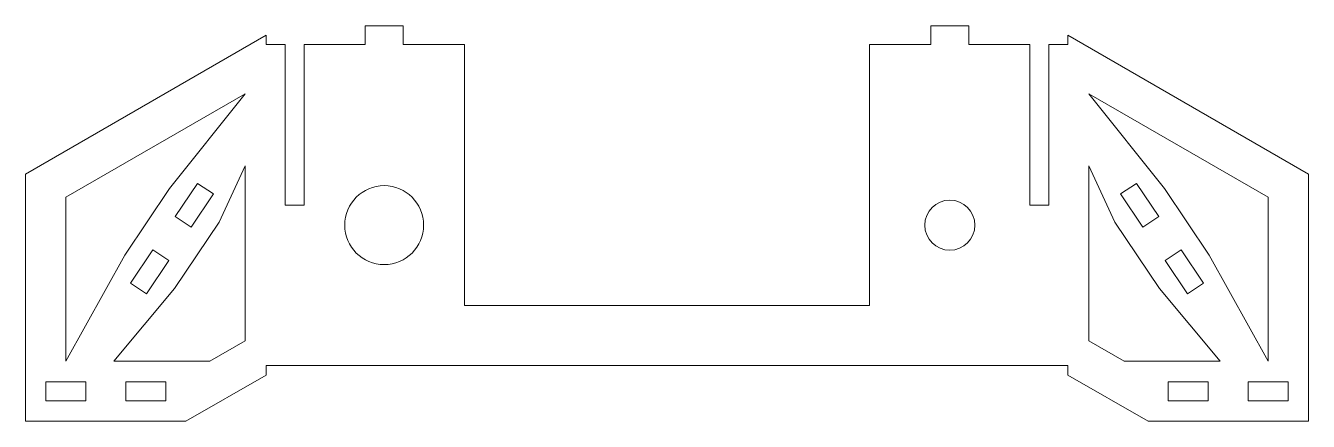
# Model space of a CAD drawing. Header units: inches. Extents: x -4 to 4, y -0.35 to 2.12.
import ezdxf

# ---------------------------------------------------------------- set-up
doc = ezdxf.new("R2010")
doc.units = ezdxf.units.IN
doc.header["$MEASUREMENT"] = 0

msp = doc.modelspace()

# ---------------------------------------------------------------- linework, layer by layer
at = {"color": 7, "linetype": 'Continuous', "lineweight": 15}
for p, q in [((-1.8819, 2.1181), (-1.8819, 2)), ((-1.8819, 2.1181), (-1.6457, 2.1181)), ((-1.6457, 2.1181), (-1.6457, 2)), ((1.6457, 2.1181), (1.6457, 2)), ((1.8819, 2.1181), (1.6457, 2.1181)), ((1.8819, 2.1181), (1.8819, 2)), ((-4, 1.193), (-2.5, 2.0591)), ((-2.5, 2), (-2.5, 2.0591)), ((-2.3819, 2), (-2.5, 2)), ((-2.3819, 1), (-2.3819, 2)), ((-2.2638, 2), (-2.2638, 1)), ((-1.8819, 2), (-2.2638, 2)), ((-1.2638, 2), (-1.6457, 2)), ((-1.2638, 2), (-1.2638, 0.375)), ((1.2638, 2), (1.2638, 0.375)), ((1.2638, 2), (1.6457, 2)), ((1.8819, 2), (2.2638, 2)), ((2.2638, 2), (2.2638, 1)), ((2.3819, 1), (2.3819, 2)), ((2.3819, 2), (2.5, 2)), ((2.5, 2), (2.5, 2.0591)), ((4, 1.193), (2.5, 2.0591)), ((-2.6319, 1.6942), (-3.75, 1.0487)), ((-3.1036, 1.1032), (-2.6319, 1.6942)), ((3.1036, 1.1032), (2.6319, 1.6942)), ((2.6319, 1.6942), (3.75, 1.0487)), ((-2.7922, 0.8943), (-2.6319, 1.2454)), ((-2.6319, 1.2454), (-2.6319, 0.1535)), ((2.7922, 0.8943), (2.6319, 1.2454)), ((2.6319, 1.2454), (2.6319, 0.1535)), ((-4, -0.3477), (-4, 1.193)), ((-2.9273, 1.1354), (-3.0665, 0.9278)), ((-2.8292, 1.0697), (-2.9273, 1.1354)), ((2.8292, 1.0697), (2.9273, 1.1354)), ((2.9273, 1.1354), (3.0665, 0.9278)), ((4, -0.3477), (4, 1.193)), ((-3.75, 1.0487), (-3.75, 0.0273)), ((-3.3821, 0.6879), (-3.1036, 1.1032)), ((-2.9685, 0.862), (-2.8292, 1.0697)), ((2.9685, 0.862), (2.8292, 1.0697)), ((3.3821, 0.6879), (3.1036, 1.1032)), ((3.75, 1.0487), (3.75, 0.0273)), ((-2.2638, 1), (-2.3819, 1)), ((2.2638, 1), (2.3819, 1)), ((-2.7922, 0.8943), (-3.0707, 0.4791)), ((-3.0665, 0.9278), (-2.9685, 0.862)), ((2.7922, 0.8943), (3.0707, 0.4791)), ((3.0665, 0.9278), (2.9685, 0.862)), ((-3.2058, 0.7202), (-3.3451, 0.5126)), ((-3.1077, 0.6544), (-3.2058, 0.7202)), ((3.1077, 0.6544), (3.2058, 0.7202)), ((3.2058, 0.7202), (3.3451, 0.5126)), ((-3.75, 0.0273), (-3.3821, 0.6879)), ((-3.247, 0.4468), (-3.1077, 0.6544)), ((3.247, 0.4468), (3.1077, 0.6544)), ((3.75, 0.0273), (3.3821, 0.6879)), ((-3.3451, 0.5126), (-3.247, 0.4468)), ((3.3451, 0.5126), (3.247, 0.4468)), ((-3.449, 0.0273), (-3.0707, 0.4791)), ((3.449, 0.0273), (3.0707, 0.4791)), ((-1.2638, 0.375), (1.2638, 0.375)), ((-2.8505, 0.0273), (-2.6319, 0.1535)), ((2.8505, 0.0273), (2.6319, 0.1535)), ((-3.449, 0.0273), (-2.8505, 0.0273)), ((-2.5, 0), (2.5, 0)), ((-2.5, -0.0591), (-2.5, 0)), ((2.5, -0.0591), (2.5, 0)), ((3.449, 0.0273), (2.8505, 0.0273)), ((-2.5, -0.0591), (-3, -0.3477)), ((2.5, -0.0591), (3, -0.3477)), ((-3.875, -0.1012), (-3.625, -0.1012)), ((-3.875, -0.2193), (-3.875, -0.1012)), ((-3.625, -0.1012), (-3.625, -0.2193)), ((-3.375, -0.1012), (-3.125, -0.1012)), ((-3.375, -0.2193), (-3.375, -0.1012)), ((-3.125, -0.1012), (-3.125, -0.2193)), ((3.375, -0.1012), (3.125, -0.1012)), ((3.125, -0.1012), (3.125, -0.2193)), ((3.375, -0.2193), (3.375, -0.1012)), ((3.875, -0.1012), (3.625, -0.1012)), ((3.625, -0.1012), (3.625, -0.2193)), ((3.875, -0.2193), (3.875, -0.1012)), ((-3.625, -0.2193), (-3.875, -0.2193)), ((-3.125, -0.2193), (-3.375, -0.2193)), ((3.125, -0.2193), (3.375, -0.2193)), ((3.625, -0.2193), (3.875, -0.2193)), ((-4, -0.3477), (-3, -0.3477)), ((4, -0.3477), (3, -0.3477))]:
    msp.add_line(p, q, dxfattribs=at)
for centre, radius in [((-1.7638, 0.875), 0.2461), ((1.7638, 0.875), 0.1562)]:
    msp.add_circle(centre, radius, dxfattribs=at)

doc.saveas('drawing.dxf')
